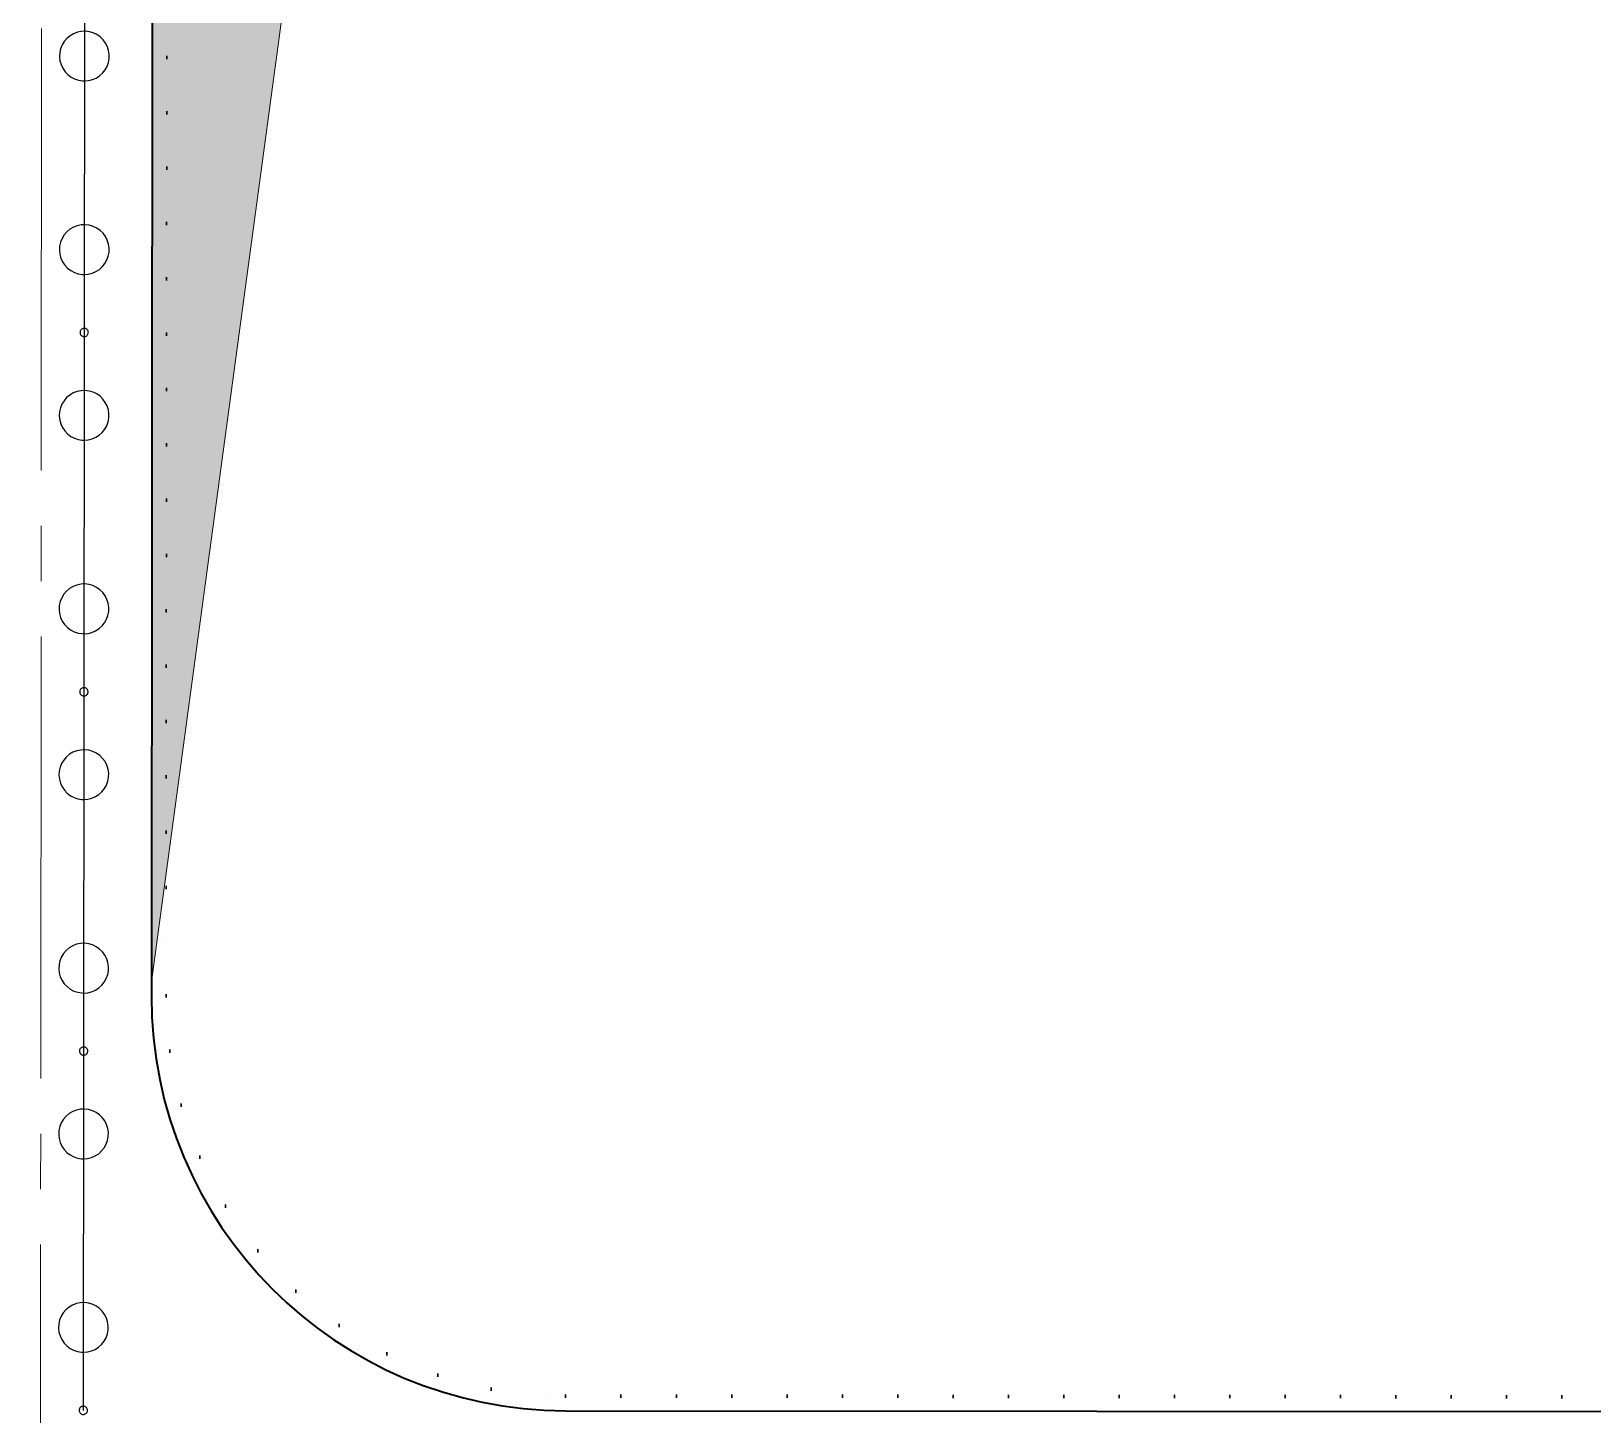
# Model space of a CAD drawing. Header units: millimetres. Extents: x 1949 to 134543, y 1145 to 48705.
# Drawn here: x 115211 to 118035, y 30655 to 33158 of the extents above; entities that cross this region are included whole.
import ezdxf

# ---------------------------------------------------------------- set-up
doc = ezdxf.new("R2010")
doc.units = ezdxf.units.MM
doc.linetypes.add('LTYPE_5', pattern=[1100, 800, -100, 100, -100])
doc.linetypes.add('LTYPE_9', pattern=[100, 0, -100])
for name, color, linetype, lineweight, true_color in [('STANDARD', 18, 'Continuous', 25, 0x000000), ('Общий01', 18, 'Continuous', 13, 0x000000), ('Общий02', 18, 'Continuous', 18, 0x000000), ('Перекрытие_ж_бетон', 18, 'Continuous', 50, 0x000000)]:
    doc.layers.add(name, color=color, linetype=linetype, lineweight=lineweight, true_color=true_color)

msp = doc.modelspace()

# ---------------------------------------------------------------- hatches: boundary and pattern name
at = {"layer": 'Общий02', "linetype": 'Continuous', "lineweight": 5}
msp.add_hatch(color=252, dxfattribs=at).paths.add_polyline_path([(116592.2, 35667.5), (119116.4, 35881.8), (119116.7, 36260.1), (116181.7, 36262.4), (116168.6, 36262.3), (116155.5, 36262), (116142.4, 36261.4), (116129.4, 36260.6), (116116.3, 36259.6), (116103.3, 36258.4), (116090.3, 36256.9), (116077.3, 36255.2), (116064.4, 36253.3), (116051.5, 36251.1), (116038.6, 36248.7), (116025.8, 36246.1), (116013, 36243.3), (116000.2, 36240.3), (115987.6, 36237), (115974.9, 36233.5), (115962.4, 36229.8), (115949.9, 36225.9), (115937.5, 36221.7), (115925.1, 36217.4), (115912.9, 36212.8), (115900.7, 36208), (115888.6, 36203), (115876.6, 36197.8), (115864.7, 36192.4), (115852.9, 36186.8), (115841.1, 36180.9), (115829.5, 36174.9), (115818, 36168.7), (115806.6, 36162.2), (115795.3, 36155.6), (115784.2, 36148.8), (115773.1, 36141.7), (115762.2, 36134.5), (115751.4, 36127.1), (115740.7, 36119.5), (115730.2, 36111.7), (115719.8, 36103.8), (115709.6, 36095.6), (115699.5, 36087.3), (115689.5, 36078.8), (115679.7, 36070.2), (115670, 36061.3), (115660.5, 36052.3), (115651.2, 36043.2), (115642, 36033.8), (115633, 36024.3), (115624.1, 36014.7), (115615.5, 36004.9), (115607, 35994.9), (115598.6, 35984.9), (115590.5, 35974.6), (115582.5, 35964.2), (115574.7, 35953.7), (115567.1, 35943.1), (115559.7, 35932.3), (115552.4, 35921.4), (115545.4, 35910.3), (115538.5, 35899.2), (115531.9, 35887.9), (115525.4, 35876.5), (115519.2, 35865), (115513.1, 35853.4), (115507.3, 35841.7), (115501.6, 35829.9), (115496.2, 35818), (115491, 35806), (115485.9, 35793.9), (115481.1, 35781.7), (115476.5, 35769.5), (115472.2, 35757.1), (115468, 35744.7), (115464.1, 35732.2), (115460.3, 35719.7), (115456.8, 35707.1), (115453.5, 35694.4), (115450.5, 35681.7), (115447.6, 35668.9), (115445, 35656.1), (115442.6, 35643.2), (115440.4, 35630.3), (115438.5, 35617.4), (115436.8, 35604.4), (115435.3, 35591.4), (115434, 35578.4), (115433, 35565.3), (115432.2, 35552.2), (115431.6, 35539.2), (115431.2, 35526.1), (115431.1, 35513), (115427.9, 31438.2), (115911.5, 35013.7), (115913.3, 35026.7), (115915.2, 35039.7), (115917.4, 35052.6), (115919.9, 35065.4), (115922.5, 35078.2), (115925.4, 35091), (115928.5, 35103.7), (115931.8, 35116.4), (115935.3, 35129), (115939.1, 35141.5), (115943, 35154), (115947.2, 35166.4), (115951.6, 35178.7), (115956.2, 35191), (115961.1, 35203.1), (115966.1, 35215.2), (115971.4, 35227.2), (115976.8, 35239.1), (115982.5, 35250.9), (115988.4, 35262.6), (115994.4, 35274.2), (116000.7, 35285.7), (116007.2, 35297), (116013.9, 35308.3), (116020.7, 35319.4), (116027.8, 35330.4), (116035.1, 35341.3), (116042.5, 35352.1), (116050.1, 35362.7), (116057.9, 35373.2), (116065.9, 35383.6), (116074.1, 35393.8), (116082.5, 35403.9), (116091, 35413.8), (116099.7, 35423.6), (116108.6, 35433.2), (116117.6, 35442.7), (116126.8, 35452), (116136.1, 35461.1), (116145.7, 35470.1), (116155.3, 35478.9), (116165.2, 35487.6), (116175.1, 35496.1), (116185.3, 35504.4), (116195.5, 35512.5), (116205.9, 35520.4), (116216.5, 35528.2), (116227.1, 35535.8), (116238, 35543.1), (116248.9, 35550.3), (116259.9, 35557.3), (116271.1, 35564.1), (116282.4, 35570.8), (116293.8, 35577.2), (116305.3, 35583.4), (116317, 35589.4), (116328.7, 35595.2), (116340.5, 35600.8), (116352.4, 35606.2), (116364.5, 35611.4), (116376.6, 35616.4), (116388.8, 35621.1), (116401, 35625.7), (116413.4, 35630), (116425.8, 35634.1), (116438.3, 35638), (116450.8, 35641.7), (116463.5, 35645.2), (116476.1, 35648.4), (116488.9, 35651.5), (116501.7, 35654.3), (116514.5, 35656.8), (116527.4, 35659.2), (116540.3, 35661.3), (116553.2, 35663.2), (116566.2, 35664.9), (116579.2, 35666.3)])

# ---------------------------------------------------------------- linework, layer by layer
at = {"layer": 'STANDARD', "color": 252, "linetype": 'Continuous', "lineweight": 35}
for p, q in [((115431.1, 35513), (115427.9, 31413)), ((116177.3, 30662.4), (123277.3, 30656.8))]:
    msp.add_line(p, q, dxfattribs=at)
at = {"layer": 'STANDARD', "color": 252, "linetype": 'Continuous', "lineweight": 5}
msp.add_line((115427.9, 31438.2), (115911.5, 35013.7), dxfattribs=at)
at = {"layer": 'STANDARD', "color": 252, "linetype": 'Continuous', "lineweight": 25}
for p, q in [((115306.9, 33263.1), (115304.8, 30663.1)), ((115266.6, 33133.3), (115263.8, 33126.5)), ((115270.4, 33139.6), (115266.6, 33133.3)), ((115275.2, 33145.2), (115270.4, 33139.6)), ((115280.8, 33149.9), (115275.2, 33145.2)), ((115287.2, 33153.6), (115280.8, 33149.9)), ((115294, 33156.2), (115287.2, 33153.6)), ((115301.2, 33157.7), (115294, 33156.2)), ((115308.5, 33158.1), (115301.2, 33157.7)), ((115315.8, 33157.2), (115308.5, 33158.1)), ((115322.9, 33155.1), (115315.8, 33157.2)), ((115329.5, 33151.9), (115322.9, 33155.1)), ((115335.5, 33147.7), (115329.5, 33151.9)), ((115340.8, 33142.6), (115335.5, 33147.7)), ((115345.1, 33136.7), (115340.8, 33142.6)), ((115348.4, 33130.1), (115345.1, 33136.7)), ((115262.2, 33119.4), (115261.8, 33112)), ((115261.8, 33113.1), (115261.8, 33113.1)), ((115261.8, 33112), (115262.6, 33104.7)), ((115263.8, 33126.5), (115262.2, 33119.4)), ((115262.6, 33104.7), (115264.5, 33097.6)), ((115350.6, 33123.1), (115348.4, 33130.1)), ((115350.2, 33101.3), (115351.5, 33108.5)), ((115351.7, 33115.9), (115350.6, 33123.1)), ((115351.5, 33108.5), (115351.7, 33115.9)), ((115351.8, 33113.1), (115351.8, 33113.1)), ((115264.5, 33097.6), (115267.6, 33091)), ((115267.6, 33091), (115271.7, 33084.9)), ((115271.7, 33084.9), (115276.8, 33079.6)), ((115276.8, 33079.6), (115282.6, 33075.1)), ((115327.9, 33073.4), (115334.1, 33077.3)), ((115334.1, 33077.3), (115339.6, 33082.3)), ((115339.6, 33082.3), (115344.1, 33088)), ((115344.1, 33088), (115347.7, 33094.4)), ((115347.7, 33094.4), (115350.2, 33101.3)), ((115282.6, 33075.1), (115289.1, 33071.7)), ((115289.1, 33071.7), (115296.1, 33069.4)), ((115296.1, 33069.4), (115303.3, 33068.2)), ((115303.3, 33068.2), (115306.7, 33068.1)), ((115306.7, 33068.1), (115314.1, 33068.7)), ((115306.7, 33068.1), (115306.7, 33068.1)), ((115314.1, 33068.7), (115321.2, 33070.5)), ((115321.2, 33070.5), (115327.9, 33073.4)), ((115274.9, 32795.2), (115270.1, 32789.6)), ((115280.6, 32799.9), (115274.9, 32795.2)), ((115286.9, 32803.6), (115280.6, 32799.9)), ((115293.7, 32806.2), (115286.9, 32803.6)), ((115300.9, 32807.7), (115293.7, 32806.2)), ((115308.3, 32808.1), (115300.9, 32807.7)), ((115306.5, 32808.1), (115306.5, 32808.1)), ((115315.5, 32807.2), (115308.3, 32808.1)), ((115322.6, 32805.1), (115315.5, 32807.2)), ((115329.2, 32801.9), (115322.6, 32805.1)), ((115335.2, 32797.7), (115329.2, 32801.9)), ((115340.5, 32792.6), (115335.2, 32797.7)), ((115261.9, 32769.4), (115261.5, 32762)), ((115263.6, 32776.5), (115261.9, 32769.4)), ((115266.3, 32783.3), (115263.6, 32776.5)), ((115270.1, 32789.6), (115266.3, 32783.3)), ((115344.8, 32786.7), (115340.5, 32792.6)), ((115348.1, 32780.1), (115344.8, 32786.7)), ((115350.4, 32773.1), (115348.1, 32780.1)), ((115351.4, 32765.9), (115350.4, 32773.1)), ((115351.3, 32758.5), (115351.4, 32765.9)), ((115261.5, 32763.1), (115261.5, 32763.1)), ((115261.5, 32762), (115262.3, 32754.7)), ((115262.3, 32754.7), (115264.2, 32747.6)), ((115264.2, 32747.6), (115267.3, 32741)), ((115267.3, 32741), (115271.4, 32734.9)), ((115339.3, 32732.3), (115343.9, 32738)), ((115343.9, 32738), (115347.4, 32744.4)), ((115347.4, 32744.4), (115349.9, 32751.3)), ((115349.9, 32751.3), (115351.3, 32758.5)), ((115351.5, 32763.1), (115351.5, 32763.1)), ((115271.4, 32734.9), (115276.5, 32729.6)), ((115276.5, 32729.6), (115282.3, 32725.1)), ((115282.3, 32725.1), (115288.8, 32721.7)), ((115288.8, 32721.7), (115295.8, 32719.4)), ((115295.8, 32719.4), (115303, 32718.2)), ((115303, 32718.2), (115306.5, 32718.1)), ((115306.5, 32718.1), (115313.8, 32718.7)), ((115306.5, 32718.1), (115306.5, 32718.1)), ((115313.8, 32718.7), (115320.9, 32720.5)), ((115320.9, 32720.5), (115327.7, 32723.4)), ((115327.7, 32723.4), (115333.8, 32727.3)), ((115333.8, 32727.3), (115339.3, 32732.3)), ((115299, 32614.1), (115298.9, 32612.9)), ((115298.9, 32613.1), (115298.9, 32613.1)), ((115298.9, 32612.9), (115299, 32611.7)), ((115299.2, 32615.3), (115299, 32614.1)), ((115299, 32611.7), (115299.3, 32610.5)), ((115299.7, 32616.5), (115299.2, 32615.3)), ((115299.3, 32610.5), (115299.9, 32609.4)), ((115300.3, 32617.5), (115299.7, 32616.5)), ((115299.9, 32609.4), (115300.5, 32608.4)), ((115301.1, 32618.4), (115300.3, 32617.5)), ((115300.5, 32608.4), (115301.4, 32607.5)), ((115302.1, 32619.2), (115301.1, 32618.4)), ((115301.4, 32607.5), (115302.4, 32606.8)), ((115303.1, 32619.8), (115302.1, 32619.2)), ((115302.4, 32606.8), (115303.4, 32606.2)), ((115304.3, 32620.3), (115303.1, 32619.8)), ((115303.4, 32606.2), (115304.6, 32605.8)), ((115305.5, 32620.5), (115304.3, 32620.3)), ((115304.6, 32605.8), (115305.8, 32605.6)), ((115306.7, 32620.6), (115305.5, 32620.5)), ((115305.8, 32605.6), (115306.4, 32605.6)), ((115306.4, 32620.6), (115306.4, 32620.6)), ((115306.4, 32605.6), (115307.6, 32605.7)), ((115306.4, 32605.6), (115306.4, 32605.6)), ((115307.9, 32620.4), (115306.7, 32620.6)), ((115307.6, 32605.7), (115308.8, 32606)), ((115309.1, 32620.1), (115307.9, 32620.4)), ((115308.8, 32606), (115309.9, 32606.5)), ((115310.2, 32619.6), (115309.1, 32620.1)), ((115309.9, 32606.5), (115310.9, 32607.1)), ((115311.2, 32618.9), (115310.2, 32619.6)), ((115310.9, 32607.1), (115311.8, 32608)), ((115312, 32618), (115311.2, 32618.9)), ((115311.8, 32608), (115312.6, 32608.9)), ((115312.8, 32617), (115312, 32618)), ((115312.6, 32608.9), (115313.2, 32610)), ((115313.3, 32615.9), (115312.8, 32617)), ((115313.2, 32610), (115313.6, 32611.1)), ((115313.7, 32614.8), (115313.3, 32615.9)), ((115313.6, 32611.1), (115313.8, 32612.3)), ((115313.9, 32613.6), (115313.7, 32614.8)), ((115313.8, 32612.3), (115313.9, 32613.6)), ((115313.9, 32613.1), (115313.9, 32613.1)), ((115266.1, 32483.3), (115263.3, 32476.5)), ((115269.9, 32489.6), (115266.1, 32483.3)), ((115274.7, 32495.2), (115269.9, 32489.6)), ((115280.3, 32499.9), (115274.7, 32495.2)), ((115286.6, 32503.6), (115280.3, 32499.9)), ((115293.5, 32506.2), (115286.6, 32503.6)), ((115300.7, 32507.7), (115293.5, 32506.2)), ((115308, 32508.1), (115300.7, 32507.7)), ((115306.3, 32508.1), (115306.3, 32508.1)), ((115315.3, 32507.2), (115308, 32508.1)), ((115322.4, 32505.1), (115315.3, 32507.2)), ((115329, 32501.9), (115322.4, 32505.1)), ((115335, 32497.7), (115329, 32501.9)), ((115340.2, 32492.6), (115335, 32497.7)), ((115344.6, 32486.7), (115340.2, 32492.6)), ((115347.9, 32480.1), (115344.6, 32486.7)), ((115261.7, 32469.4), (115261.3, 32462)), ((115261.3, 32463.1), (115261.3, 32463.1)), ((115261.3, 32462), (115262.1, 32454.7)), ((115263.3, 32476.5), (115261.7, 32469.4)), ((115262.1, 32454.7), (115264, 32447.6)), ((115350.1, 32473.1), (115347.9, 32480.1)), ((115349.7, 32451.3), (115351, 32458.5)), ((115351.2, 32465.9), (115350.1, 32473.1)), ((115351, 32458.5), (115351.2, 32465.9)), ((115351.3, 32463.1), (115351.3, 32463.1)), ((115264, 32447.6), (115267.1, 32441)), ((115267.1, 32441), (115271.2, 32434.9)), ((115271.2, 32434.9), (115276.2, 32429.6)), ((115276.2, 32429.6), (115282.1, 32425.1)), ((115327.4, 32423.4), (115333.6, 32427.3)), ((115333.6, 32427.3), (115339, 32432.3)), ((115339, 32432.3), (115343.6, 32438)), ((115343.6, 32438), (115347.2, 32444.4)), ((115347.2, 32444.4), (115349.7, 32451.3)), ((115282.1, 32425.1), (115288.6, 32421.7)), ((115288.6, 32421.7), (115295.6, 32419.4)), ((115295.6, 32419.4), (115302.8, 32418.2)), ((115302.8, 32418.2), (115306.2, 32418.1)), ((115306.2, 32418.1), (115313.6, 32418.7)), ((115306.2, 32418.1), (115306.2, 32418.1)), ((115313.6, 32418.7), (115320.7, 32420.5)), ((115320.7, 32420.5), (115327.4, 32423.4)), ((115274.4, 32145.2), (115269.6, 32139.6)), ((115280, 32149.9), (115274.4, 32145.2)), ((115286.4, 32153.6), (115280, 32149.9)), ((115293.2, 32156.2), (115286.4, 32153.6)), ((115300.4, 32157.7), (115293.2, 32156.2)), ((115307.7, 32158.1), (115300.4, 32157.7)), ((115306, 32158.1), (115306, 32158.1)), ((115315, 32157.2), (115307.7, 32158.1)), ((115322.1, 32155.1), (115315, 32157.2)), ((115328.7, 32151.9), (115322.1, 32155.1)), ((115334.7, 32147.7), (115328.7, 32151.9)), ((115340, 32142.6), (115334.7, 32147.7)), ((115261.4, 32119.4), (115261, 32112)), ((115263, 32126.5), (115261.4, 32119.4)), ((115265.8, 32133.3), (115263, 32126.5)), ((115269.6, 32139.6), (115265.8, 32133.3)), ((115344.3, 32136.7), (115340, 32142.6)), ((115347.6, 32130.1), (115344.3, 32136.7)), ((115349.9, 32123.1), (115347.6, 32130.1)), ((115350.9, 32115.9), (115349.9, 32123.1)), ((115350.8, 32108.5), (115350.9, 32115.9)), ((115261, 32113.1), (115261, 32113.1)), ((115261, 32112), (115261.8, 32104.7)), ((115261.8, 32104.7), (115263.7, 32097.6)), ((115263.7, 32097.6), (115266.8, 32091)), ((115266.8, 32091), (115270.9, 32084.9)), ((115338.8, 32082.3), (115343.3, 32088)), ((115343.3, 32088), (115346.9, 32094.4)), ((115346.9, 32094.4), (115349.4, 32101.3)), ((115349.4, 32101.3), (115350.8, 32108.5)), ((115351, 32113.1), (115351, 32113.1)), ((115270.9, 32084.9), (115276, 32079.6)), ((115276, 32079.6), (115281.8, 32075.1)), ((115281.8, 32075.1), (115288.3, 32071.7)), ((115288.3, 32071.7), (115295.3, 32069.4)), ((115295.3, 32069.4), (115302.5, 32068.2)), ((115302.5, 32068.2), (115306, 32068.1)), ((115306, 32068.1), (115313.3, 32068.7)), ((115306, 32068.1), (115306, 32068.1)), ((115313.3, 32068.7), (115320.4, 32070.5)), ((115320.4, 32070.5), (115327.1, 32073.4)), ((115327.1, 32073.4), (115333.3, 32077.3)), ((115333.3, 32077.3), (115338.8, 32082.3)), ((115298.7, 31965.3), (115298.4, 31964.1)), ((115298.4, 31964.1), (115298.4, 31962.9)), ((115298.4, 31963.1), (115298.4, 31963.1)), ((115298.4, 31962.9), (115298.5, 31961.7)), ((115298.5, 31961.7), (115298.8, 31960.5)), ((115299.2, 31966.5), (115298.7, 31965.3)), ((115298.8, 31960.5), (115299.3, 31959.4)), ((115299.8, 31967.5), (115299.2, 31966.5)), ((115299.3, 31959.4), (115300, 31958.4)), ((115300.6, 31968.4), (115299.8, 31967.5)), ((115300, 31958.4), (115300.9, 31957.5)), ((115301.5, 31969.2), (115300.6, 31968.4)), ((115300.9, 31957.5), (115301.8, 31956.8)), ((115302.6, 31969.8), (115301.5, 31969.2)), ((115301.8, 31956.8), (115302.9, 31956.2)), ((115303.7, 31970.3), (115302.6, 31969.8)), ((115302.9, 31956.2), (115304.1, 31955.8)), ((115304.9, 31970.5), (115303.7, 31970.3)), ((115304.1, 31955.8), (115305.3, 31955.6)), ((115306.2, 31970.6), (115304.9, 31970.5)), ((115305.3, 31955.6), (115305.9, 31955.6)), ((115305.9, 31970.6), (115305.9, 31970.6)), ((115305.9, 31955.6), (115307.1, 31955.7)), ((115305.9, 31955.6), (115305.9, 31955.6)), ((115307.4, 31970.4), (115306.2, 31970.6)), ((115307.1, 31955.7), (115308.3, 31956)), ((115308.6, 31970.1), (115307.4, 31970.4)), ((115308.3, 31956), (115309.4, 31956.5)), ((115309.7, 31969.6), (115308.6, 31970.1)), ((115309.4, 31956.5), (115310.4, 31957.1)), ((115310.7, 31968.9), (115309.7, 31969.6)), ((115310.4, 31957.1), (115311.3, 31958)), ((115311.5, 31968), (115310.7, 31968.9)), ((115311.3, 31958), (115312.1, 31958.9)), ((115312.3, 31967), (115311.5, 31968)), ((115312.1, 31958.9), (115312.7, 31960)), ((115312.8, 31965.9), (115312.3, 31967)), ((115312.7, 31960), (115313.1, 31961.1)), ((115313.2, 31964.8), (115312.8, 31965.9)), ((115313.1, 31961.1), (115313.3, 31962.3)), ((115313.4, 31963.6), (115313.2, 31964.8)), ((115313.3, 31962.3), (115313.4, 31963.6)), ((115313.4, 31963.1), (115313.4, 31963.1)), ((115265.6, 31833.3), (115262.8, 31826.5)), ((115269.4, 31839.6), (115265.6, 31833.3)), ((115274.2, 31845.2), (115269.4, 31839.6)), ((115279.8, 31849.9), (115274.2, 31845.2)), ((115286.1, 31853.6), (115279.8, 31849.9)), ((115293, 31856.2), (115286.1, 31853.6)), ((115300.2, 31857.7), (115293, 31856.2)), ((115307.5, 31858.1), (115300.2, 31857.7)), ((115305.8, 31858.1), (115305.8, 31858.1)), ((115314.8, 31857.2), (115307.5, 31858.1)), ((115321.8, 31855.1), (115314.8, 31857.2)), ((115328.5, 31851.9), (115321.8, 31855.1)), ((115334.5, 31847.7), (115328.5, 31851.9)), ((115339.7, 31842.6), (115334.5, 31847.7)), ((115344.1, 31836.7), (115339.7, 31842.6)), ((115347.4, 31830.1), (115344.1, 31836.7)), ((115261.2, 31819.4), (115260.8, 31812)), ((115260.8, 31813.1), (115260.8, 31813.1)), ((115260.8, 31812), (115261.5, 31804.7)), ((115262.8, 31826.5), (115261.2, 31819.4)), ((115349.6, 31823.1), (115347.4, 31830.1)), ((115349.2, 31801.3), (115350.5, 31808.5)), ((115350.7, 31815.9), (115349.6, 31823.1)), ((115350.5, 31808.5), (115350.7, 31815.9)), ((115350.8, 31813.1), (115350.8, 31813.1)), ((115261.5, 31804.7), (115263.5, 31797.6)), ((115263.5, 31797.6), (115266.6, 31791)), ((115266.6, 31791), (115270.7, 31784.9)), ((115270.7, 31784.9), (115275.7, 31779.6)), ((115275.7, 31779.6), (115281.6, 31775.1)), ((115326.9, 31773.4), (115333.1, 31777.3)), ((115333.1, 31777.3), (115338.5, 31782.3)), ((115338.5, 31782.3), (115343.1, 31788)), ((115343.1, 31788), (115346.7, 31794.4)), ((115346.7, 31794.4), (115349.2, 31801.3)), ((115281.6, 31775.1), (115288.1, 31771.7)), ((115288.1, 31771.7), (115295, 31769.4)), ((115295, 31769.4), (115302.3, 31768.2)), ((115302.3, 31768.2), (115305.7, 31768.1)), ((115305.7, 31768.1), (115313, 31768.7)), ((115305.7, 31768.1), (115305.7, 31768.1)), ((115313, 31768.7), (115320.2, 31770.5)), ((115320.2, 31770.5), (115326.9, 31773.4)), ((115273.9, 31495.2), (115269.1, 31489.6)), ((115279.5, 31499.9), (115273.9, 31495.2)), ((115285.9, 31503.6), (115279.5, 31499.9)), ((115292.7, 31506.2), (115285.9, 31503.6)), ((115299.9, 31507.7), (115292.7, 31506.2)), ((115307.2, 31508.1), (115299.9, 31507.7)), ((115305.5, 31508.1), (115305.5, 31508.1)), ((115314.5, 31507.2), (115307.2, 31508.1)), ((115321.6, 31505.1), (115314.5, 31507.2)), ((115328.2, 31501.9), (115321.6, 31505.1)), ((115334.2, 31497.7), (115328.2, 31501.9)), ((115339.4, 31492.6), (115334.2, 31497.7)), ((115260.9, 31469.4), (115260.5, 31462)), ((115262.5, 31476.5), (115260.9, 31469.4)), ((115265.3, 31483.3), (115262.5, 31476.5)), ((115269.1, 31489.6), (115265.3, 31483.3)), ((115343.8, 31486.7), (115339.4, 31492.6)), ((115347.1, 31480.1), (115343.8, 31486.7)), ((115349.3, 31473.1), (115347.1, 31480.1)), ((115350.4, 31465.9), (115349.3, 31473.1)), ((115350.2, 31458.5), (115350.4, 31465.9)), ((115260.5, 31463.1), (115260.5, 31463.1)), ((115260.5, 31462), (115261.3, 31454.7)), ((115261.3, 31454.7), (115263.2, 31447.6)), ((115263.2, 31447.6), (115266.3, 31441)), ((115266.3, 31441), (115270.4, 31434.9)), ((115338.3, 31432.3), (115342.8, 31438)), ((115342.8, 31438), (115346.4, 31444.4)), ((115346.4, 31444.4), (115348.9, 31451.3)), ((115348.9, 31451.3), (115350.2, 31458.5)), ((115350.5, 31463.1), (115350.5, 31463.1)), ((115270.4, 31434.9), (115275.5, 31429.6)), ((115275.5, 31429.6), (115281.3, 31425.1)), ((115281.3, 31425.1), (115287.8, 31421.7)), ((115287.8, 31421.7), (115294.8, 31419.4)), ((115294.8, 31419.4), (115302, 31418.2)), ((115302, 31418.2), (115305.4, 31418.1)), ((115305.4, 31418.1), (115312.8, 31418.7)), ((115305.4, 31418.1), (115305.4, 31418.1)), ((115312.8, 31418.7), (115319.9, 31420.5)), ((115319.9, 31420.5), (115326.6, 31423.4)), ((115326.6, 31423.4), (115332.8, 31427.3)), ((115332.8, 31427.3), (115338.3, 31432.3)), ((115298.2, 31315.3), (115297.9, 31314.1)), ((115297.9, 31314.1), (115297.9, 31312.9)), ((115297.9, 31313.1), (115297.9, 31313.1)), ((115297.9, 31312.9), (115298, 31311.7)), ((115298, 31311.7), (115298.3, 31310.5)), ((115298.7, 31316.5), (115298.2, 31315.3)), ((115298.3, 31310.5), (115298.8, 31309.4)), ((115299.3, 31317.5), (115298.7, 31316.5)), ((115298.8, 31309.4), (115299.5, 31308.4)), ((115300.1, 31318.4), (115299.3, 31317.5)), ((115299.5, 31308.4), (115300.4, 31307.5)), ((115301, 31319.2), (115300.1, 31318.4)), ((115300.4, 31307.5), (115301.3, 31306.8)), ((115302.1, 31319.8), (115301, 31319.2)), ((115301.3, 31306.8), (115302.4, 31306.2)), ((115303.2, 31320.3), (115302.1, 31319.8)), ((115302.4, 31306.2), (115303.6, 31305.8)), ((115304.4, 31320.5), (115303.2, 31320.3)), ((115303.6, 31305.8), (115304.8, 31305.6)), ((115305.6, 31320.6), (115304.4, 31320.5)), ((115304.8, 31305.6), (115305.4, 31305.6)), ((115305.4, 31320.6), (115305.4, 31320.6)), ((115305.4, 31305.6), (115306.6, 31305.7)), ((115305.4, 31305.6), (115305.4, 31305.6)), ((115306.9, 31320.4), (115305.6, 31320.6)), ((115306.6, 31305.7), (115307.8, 31306)), ((115308, 31320.1), (115306.9, 31320.4)), ((115307.8, 31306), (115308.9, 31306.5)), ((115309.1, 31319.6), (115308, 31320.1)), ((115308.9, 31306.5), (115309.9, 31307.1)), ((115310.1, 31318.9), (115309.1, 31319.6)), ((115309.9, 31307.1), (115310.8, 31308)), ((115311, 31318), (115310.1, 31318.9)), ((115310.8, 31308), (115311.6, 31308.9)), ((115311.7, 31317), (115311, 31318)), ((115311.6, 31308.9), (115312.2, 31310)), ((115312.3, 31315.9), (115311.7, 31317)), ((115312.2, 31310), (115312.6, 31311.1)), ((115312.7, 31314.8), (115312.3, 31315.9)), ((115312.6, 31311.1), (115312.8, 31312.3)), ((115312.8, 31313.6), (115312.7, 31314.8)), ((115312.8, 31312.3), (115312.8, 31313.6)), ((115312.9, 31313.1), (115312.9, 31313.1)), ((115268.9, 31189.6), (115265, 31183.3)), ((115273.7, 31195.2), (115268.9, 31189.6)), ((115279.3, 31199.9), (115273.7, 31195.2)), ((115285.6, 31203.6), (115279.3, 31199.9)), ((115292.5, 31206.2), (115285.6, 31203.6)), ((115299.7, 31207.7), (115292.5, 31206.2)), ((115307, 31208.1), (115299.7, 31207.7)), ((115305.3, 31208.1), (115305.3, 31208.1)), ((115314.3, 31207.2), (115307, 31208.1)), ((115321.3, 31205.1), (115314.3, 31207.2)), ((115327.9, 31201.9), (115321.3, 31205.1)), ((115334, 31197.7), (115327.9, 31201.9)), ((115339.2, 31192.6), (115334, 31197.7)), ((115343.6, 31186.7), (115339.2, 31192.6)), ((115346.9, 31180.1), (115343.6, 31186.7)), ((115260.2, 31163.1), (115260.2, 31163.1)), ((115260.7, 31169.4), (115260.3, 31162)), ((115260.3, 31162), (115261, 31154.7)), ((115262.3, 31176.5), (115260.7, 31169.4)), ((115265, 31183.3), (115262.3, 31176.5)), ((115349.1, 31173.1), (115346.9, 31180.1)), ((115348.7, 31151.3), (115350, 31158.5)), ((115350.2, 31165.9), (115349.1, 31173.1)), ((115350, 31158.5), (115350.2, 31165.9)), ((115350.2, 31163.1), (115350.2, 31163.1)), ((115261, 31154.7), (115263, 31147.6)), ((115263, 31147.6), (115266.1, 31141)), ((115266.1, 31141), (115270.2, 31134.9)), ((115270.2, 31134.9), (115275.2, 31129.6)), ((115275.2, 31129.6), (115281.1, 31125.1)), ((115326.4, 31123.4), (115332.6, 31127.3)), ((115332.6, 31127.3), (115338, 31132.3)), ((115338, 31132.3), (115342.6, 31138)), ((115342.6, 31138), (115346.2, 31144.4)), ((115346.2, 31144.4), (115348.7, 31151.3)), ((115281.1, 31125.1), (115287.6, 31121.7)), ((115287.6, 31121.7), (115294.5, 31119.4)), ((115294.5, 31119.4), (115301.8, 31118.2)), ((115301.8, 31118.2), (115305.2, 31118.1)), ((115305.2, 31118.1), (115312.5, 31118.7)), ((115305.2, 31118.1), (115305.2, 31118.1)), ((115312.5, 31118.7), (115319.6, 31120.5)), ((115319.6, 31120.5), (115326.4, 31123.4)), ((115273.4, 30845.2), (115268.6, 30839.6)), ((115279, 30849.9), (115273.4, 30845.2)), ((115285.3, 30853.6), (115279, 30849.9)), ((115292.2, 30856.2), (115285.3, 30853.6)), ((115299.4, 30857.7), (115292.2, 30856.2)), ((115306.7, 30858.1), (115299.4, 30857.7)), ((115305, 30858.1), (115305, 30858.1)), ((115314, 30857.2), (115306.7, 30858.1)), ((115321, 30855.1), (115314, 30857.2)), ((115327.7, 30851.9), (115321, 30855.1)), ((115333.7, 30847.7), (115327.7, 30851.9)), ((115338.9, 30842.6), (115333.7, 30847.7)), ((115260.4, 30819.4), (115260, 30812)), ((115262, 30826.5), (115260.4, 30819.4)), ((115264.8, 30833.3), (115262, 30826.5)), ((115268.6, 30839.6), (115264.8, 30833.3)), ((115343.3, 30836.7), (115338.9, 30842.6)), ((115346.6, 30830.1), (115343.3, 30836.7)), ((115348.8, 30823.1), (115346.6, 30830.1)), ((115349.9, 30815.9), (115348.8, 30823.1)), ((115260, 30813.1), (115260, 30813.1)), ((115260, 30812), (115260.7, 30804.7)), ((115260.7, 30804.7), (115262.7, 30797.6)), ((115262.7, 30797.6), (115265.8, 30791)), ((115265.8, 30791), (115269.9, 30784.9)), ((115337.7, 30782.3), (115342.3, 30788)), ((115342.3, 30788), (115345.9, 30794.4)), ((115345.9, 30794.4), (115348.4, 30801.3)), ((115348.4, 30801.3), (115349.7, 30808.5)), ((115349.7, 30808.5), (115349.9, 30815.9)), ((115350, 30813.1), (115350, 30813.1)), ((115269.9, 30784.9), (115274.9, 30779.6)), ((115274.9, 30779.6), (115280.8, 30775.1)), ((115280.8, 30775.1), (115287.3, 30771.7)), ((115287.3, 30771.7), (115294.3, 30769.4)), ((115294.3, 30769.4), (115301.5, 30768.2)), ((115301.5, 30768.2), (115304.9, 30768.1)), ((115304.9, 30768.1), (115312.2, 30768.7)), ((115304.9, 30768.1), (115304.9, 30768.1)), ((115312.2, 30768.7), (115319.4, 30770.5)), ((115319.4, 30770.5), (115326.1, 30773.4)), ((115326.1, 30773.4), (115332.3, 30777.3)), ((115332.3, 30777.3), (115337.7, 30782.3)), ((115297.4, 30664.1), (115297.3, 30662.9)), ((115297.3, 30663.1), (115297.3, 30663.1)), ((115297.3, 30662.9), (115297.5, 30661.7)), ((115297.7, 30665.3), (115297.4, 30664.1)), ((115297.5, 30661.7), (115297.8, 30660.5)), ((115298.1, 30666.5), (115297.7, 30665.3)), ((115297.8, 30660.5), (115298.3, 30659.4)), ((115298.8, 30667.5), (115298.1, 30666.5)), ((115298.3, 30659.4), (115299, 30658.4)), ((115299.6, 30668.4), (115298.8, 30667.5)), ((115299, 30658.4), (115299.8, 30657.5)), ((115300.5, 30669.2), (115299.6, 30668.4)), ((115299.8, 30657.5), (115300.8, 30656.8)), ((115301.6, 30669.8), (115300.5, 30669.2)), ((115300.8, 30656.8), (115301.9, 30656.2)), ((115302.7, 30670.3), (115301.6, 30669.8)), ((115301.9, 30656.2), (115303.1, 30655.8)), ((115303.9, 30670.5), (115302.7, 30670.3)), ((115303.1, 30655.8), (115304.3, 30655.6)), ((115305.1, 30670.6), (115303.9, 30670.5)), ((115304.3, 30655.6), (115304.8, 30655.6)), ((115304.8, 30655.6), (115306.1, 30655.7)), ((115304.8, 30655.6), (115304.8, 30655.6)), ((115304.9, 30670.6), (115304.9, 30670.6)), ((115306.4, 30670.4), (115305.1, 30670.6)), ((115306.1, 30655.7), (115307.2, 30656)), ((115307.5, 30670.1), (115306.4, 30670.4)), ((115307.2, 30656), (115308.4, 30656.5)), ((115308.6, 30669.6), (115307.5, 30670.1)), ((115308.4, 30656.5), (115309.4, 30657.1)), ((115309.6, 30668.9), (115308.6, 30669.6)), ((115309.4, 30657.1), (115310.3, 30658)), ((115310.5, 30668), (115309.6, 30668.9)), ((115310.3, 30658), (115311.1, 30658.9)), ((115311.2, 30667), (115310.5, 30668)), ((115311.1, 30658.9), (115311.7, 30660)), ((115311.8, 30665.9), (115311.2, 30667)), ((115311.7, 30660), (115312.1, 30661.1)), ((115312.2, 30664.8), (115311.8, 30665.9)), ((115312.1, 30661.1), (115312.3, 30662.3)), ((115312.3, 30663.6), (115312.2, 30664.8)), ((115312.3, 30662.3), (115312.3, 30663.6)), ((115312.3, 30663.1), (115312.3, 30663.1))]:
    msp.add_line(p, q, dxfattribs=at)
at = {"layer": 'STANDARD', "color": 252, "linetype": 'Continuous', "lineweight": 35}
msp.add_arc((116177.9, 31412.4), 750, 179.9547, 269.9547, dxfattribs=at)
at = {"layer": 'Общий01', "color": 252, "linetype": 'LTYPE_5', "lineweight": 5}
msp.add_line((115237.1, 43063.2), (115210.6, 9563.2), dxfattribs=at)
at = {"layer": 'Перекрытие_ж_бетон', "color": 252, "linetype": 'LTYPE_9', "lineweight": 70}
for p, q in [((115457.7, 35513), (115454.4, 31413)), ((116177.3, 30689), (123277.3, 30683.4))]:
    msp.add_line(p, q, dxfattribs=at)
msp.add_arc((116177.9, 31412.4), 723.4, 179.9547, 269.9547, dxfattribs=at)

doc.saveas('drawing.dxf')
